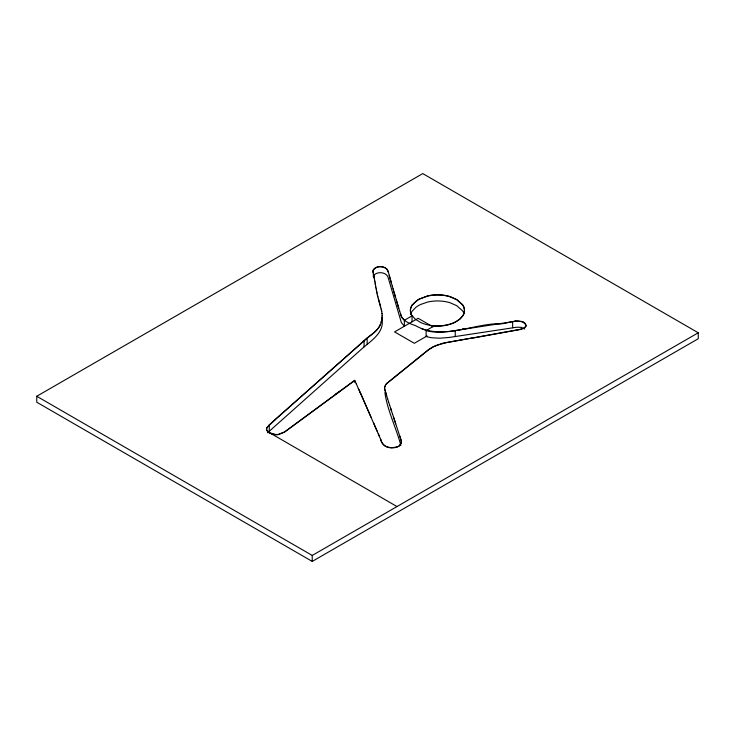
<?xml version="1.0" encoding="UTF-8"?>
<svg xmlns="http://www.w3.org/2000/svg" width="735" height="735" viewBox="0 0 735 735"><rect width="100%" height="100%" fill="white"/><g stroke="black" fill="none" stroke-linecap="round" stroke-linejoin="round"><path stroke-width="1.1" d="M373.141 271.729L373.196 270.425L373.141 271.178M384.57 388.512L384.57 387.832M266.502 429.543L266.649 428.248M381.998 318.172L382.117 315.774M401.273 442.746L401.328 441.772M525.883 326.276L525.929 325.467M384.57 388.052L384.635 387.363M381.998 317.952L381.116 322.426M384.635 387.584L384.736 386.886M401.273 442.525L399.518 445.787A7.571 4.373 0 0 1 397.313 446.981C390.772 449.397 381.832 447.1 380.684 439.236M373.196 270.645L373.306 269.91M266.529 429.01L267.191 427.145M381.667 320.102C380.353 330.327 370.642 334.517 364.073 340.921L269.258 424.83L266.879 427.917M384.736 387.106L385.553 384.947A22.243 12.844 0 0 1 386.527 383.551L428.275 349.832L432.639 346.984L443.187 343.098L473.717 337.705M384.883 392.573C387.409 410.488 396.165 427.816 400.897 445.438M525.883 326.055L524.34 328.104L520.362 329.491L473.717 337.916M373.306 270.131C375.557 265.197 385.168 265.307 387.556 270.269M373.306 276.084C376.384 270.829 387.363 271.693 388.402 278.427L401.347 322.573L404.369 326.239L404.369 320.285L401.659 317.327L399.619 310.887M384.883 386.619L385.553 385.168A22.243 12.844 0 0 1 386.527 383.771L428.275 350.053L433.806 346.589A32.524 18.779 0 0 1 437.564 344.981L446.301 342.657L519.415 329.473L523.678 328.223L525.681 326.588M401.117 443.233L399.518 445.566A7.571 4.373 0 0 1 397.313 446.761C392.214 448.258 384.818 448.194 382.172 442.654M380.326 324.291C377.478 332.11 369.457 335.114 364.073 340.7L275.202 419.584M373.499 269.644C376.348 265.941 383.027 266.015 386.518 268.826M267.586 426.796L275.202 419.795M267.586 432.75L364.073 346.874C373.178 339.405 385.103 331.228 381.768 317.502M335.38 394.355L339.533 391.342M36.75 396.266L422.763 173.589L698.25 332.78L698.25 338.734L312.237 561.411L36.75 402.22L36.75 396.266L312.237 555.449L312.237 561.411M404.369 320.285L412.023 315.866A26.092 15.067 0 0 1 412.069 305.347L415.78 301.442A29.069 16.786 0 0 1 420.512 298.575L427.467 296.15A26.35 15.214 0 0 1 450.188 296.83L456.729 299.724L462.554 304.878A26.423 15.26 0 0 1 462.434 316.408L459.954 319.091L455.314 322.169A26.91 15.536 0 0 1 433.972 326.018L426.116 330.548L426.116 336.501L427.77 336.942A27.14 15.674 0 0 0 432.851 337.852L439.925 338.192L449.296 337.438L516.677 327.231L521.262 327.332L524.671 328.977M427.099 335.932L414.329 343.3L394.576 331.898L418.151 318.283L432.961 326.845M312.237 555.449L698.25 332.78M426.116 330.548L427.77 330.989A27.14 15.674 0 0 0 432.851 331.898L439.925 332.238L449.296 331.485L516.677 321.057L522.805 321.59L524.671 322.803L525.828 325.026M498.229 323.666C470.979 324.475 441.349 340.406 415.541 325.623C409.441 323.694 401.825 320.717 400.474 313.643M462.297 329.032L465.861 328.435M525.543 324.3C518.689 316.904 506.636 324.677 498.229 323.887M514.675 321.278L515.676 321.158M390.689 447.532L391.838 447.56M425.675 330.199L421.293 328.573M266.575 429.846L269.451 432.75L275.478 434.486A7.828 4.52 0 0 0 278.363 434.385L284.482 431.959L354.72 380.289L356.356 384.148M270.379 433.181L396.983 506.562M386.913 269.056L388.034 271.344M356.356 383.927L358.386 388.64M358.864 389.495L360.729 393.657M358.386 388.42L361.179 394.888M360.279 392.628L377.083 431.142M361.629 395.678L371.037 417.287M373.463 422.607L379.49 436.682M378.286 433.696L381.878 442.231M387.814 270.581L388.227 271.904M393.638 417.37L401.145 440.357M399.858 436.131L401.292 441.193M395.706 423.838L392.609 414.237M392.609 414.457L390.579 407.98M391.59 411.334L389.568 404.847M380.739 306.982L377.331 294.753M388.576 401.723L389.568 405.068M387.593 398.59L388.576 401.935M387.593 398.802L384.708 389.183M399.619 311.107L396.294 299.862M386.619 395.669L384.616 388.751M398.765 308.351L393.887 291.584M388.227 271.684L388.402 272.474M395.485 297.326L393.096 288.827M392.306 286.062L393.096 289.039M388.402 272.253L392.306 286.283M389.183 275.239L391.525 283.517M378.249 298.64L381.768 311.548M377.772 296.912L376.54 290.849M374.841 281.285L373.187 272.079L373.27 272.657M373.141 271.509L373.775 275.414M376.917 293.026L376.182 288.892M381.336 309.058L382.035 313.79M373.775 275.193L374.152 277.361M374.152 277.15L374.501 279.318M375.833 286.935L376.182 289.112M375.833 287.155L375.172 283.021M374.841 281.064L375.502 285.198M525.828 324.806L525.929 325.678M266.502 429.323C267.127 433.255 272.18 434.192 275.478 434.707A7.828 4.52 0 0 0 278.363 434.606L284.482 432.18L354.72 380.5L354.72 382.494M384.57 388.3L384.616 388.962M401.292 440.982L401.328 441.992M382.035 313.569L382.117 315.995M512.635 321.792L512.635 327.746M455.222 330.511L455.222 336.474M412.023 315.866L412.023 321.82M373.38 273.457L373.38 276.433M367.151 338.109L367.151 344.063M364.073 340.921L364.073 346.874M269.258 425.05L269.258 431.004M410.672 314.433A26.092 15.067 0 0 1 412.069 311.3L415.78 307.405A29.069 16.786 0 0 1 420.512 304.529L427.467 302.103A26.35 15.214 0 0 1 450.188 302.792L456.729 305.677L462.554 310.832A26.423 15.26 0 0 1 464.005 313.68M412.363 304.694L411.49 306.127A26.037 15.031 0 0 0 411.609 314.957L415.11 319.073L420.769 322.573A26.763 15.453 0 0 0 452.291 323.29L454.46 322.371A28.123 16.234 0 0 0 459.954 318.871L462.434 316.188A26.423 15.26 0 0 0 462.563 304.658L456.729 299.503L450.188 296.618A26.35 15.214 0 0 0 427.467 295.929L418.426 299.457L412.363 304.694"/></g></svg>
